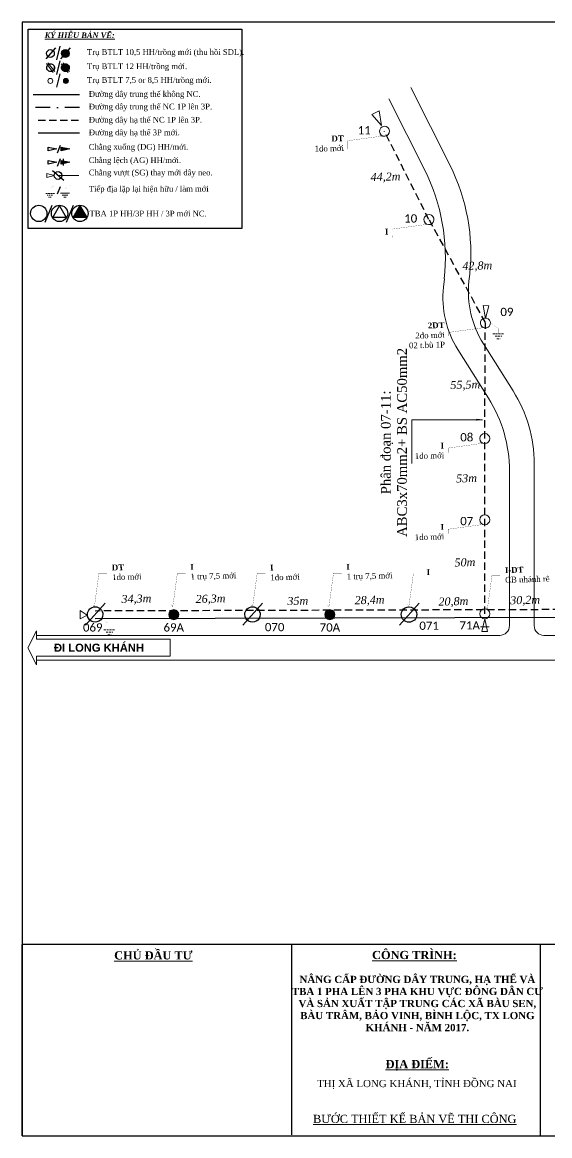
# Model space of a CAD drawing. Header units: metres. Extents: x 429925 to 893472, y 1245258 to 2552490.
# Drawn here: x 446635 to 446906, y 1260101 to 1260673 of the extents above; entities that cross this region are included whole.
import ezdxf

# ---------------------------------------------------------------- set-up
doc = ezdxf.new("R2010")
doc.units = ezdxf.units.M
doc.linetypes.add('DASHDOT', pattern=[1, 0.5, -0.25, 0, -0.25])
doc.linetypes.add('DASHED2', pattern=[0.375, 0.25, -0.125])
doc.layers.add('duong', color=2, linetype='Continuous', lineweight=15)
doc.layers.add('duong bao', color=3, linetype='Continuous', lineweight=13)
doc.layers.add('KHUNGBANVE', color=6, linetype='Continuous')
doc.styles.add('DAURAO', font='arial.ttf')
doc.styles.get("Standard").update_dxf_attribs({"font": 'arial.ttf'})
doc.styles.add('Unicode', font='times.ttf')
doc.linetypes.add('RAOKEM10', pattern='A,2.5,["x",DAURAO,S=0.75,R=0,X=0,Y=-0.252],2.5', length=5)

# ---------------------------------------------------------------- blocks, each defined once
blk = doc.blocks.new('A$C46BF4DDC')
at = {"color": 9, "linetype": 'Continuous'}
blk.add_line((9.91, 11.46), (0, 0), dxfattribs=at)
blk.add_lwpolyline([(0.89, 5.61, -1), (8.82, 5.61, -1)], format="xyb", close=True, dxfattribs=at)
blk = doc.blocks.new('A$C7B825D87')
at = {"layer": 'duong bao', "color": 1, "linetype": 'DASHED2', "lineweight": 20, "ltscale": 4}
for p, q in [((1.21, 2.48), (7.13, 2.48)), ((2.41, 1.31), (5.91, 1.31)), ((3.34, 0), (4.99, 0))]:
    blk.add_line(p, q, dxfattribs=at)
at = {"layer": 'duong bao', "color": 1, "linetype": 'DASHED2', "lineweight": 20, "ltscale": 4, "const_width": 0.0325}
blk.add_lwpolyline([(0.01, 8.11), (4.17, 5.43), (4.17, 2.48)], dxfattribs=at)
blk = doc.blocks.new('A$C16F73B65')
at = {"layer": 'duong bao', "lineweight": 50, "ltscale": 2}
blk.add_hatch(color=2, dxfattribs=at).paths.add_polyline_path([(0, 2.58, 1), (5.16, 2.58, 1)])
at = {"color": 4, "linetype": 'Continuous', "lineweight": 18}
blk.add_lwpolyline([(0, 2.58, -1), (5.16, 2.58, -1)], format="xyb", close=True, dxfattribs=at)
blk = doc.blocks.new('A$C6542344A')
at = {"color": 9, "linetype": 'Continuous'}
for p, q in [((7.5, 9.8), (0, 1.2)), ((8.7, 8.6), (1.3, 0))]:
    blk.add_line(p, q, dxfattribs=at)
for points in [[(0.3, 4.9, -1), (8.2, 4.9, -1)], [(4.3, 1, -1), (4.3, 8.9, -1)]]:
    blk.add_lwpolyline(points, format="xyb", close=True, dxfattribs=at)
blk = doc.blocks.new('A$C45A47B40')
at = {"layer": 'duong bao', "color": 1, "lineweight": 20, "ltscale": 4}
for p, q in [((1.21, 2.48), (7.13, 2.48)), ((2.41, 1.31), (5.91, 1.31)), ((3.34, 0), (4.99, 0))]:
    blk.add_line(p, q, dxfattribs=at)
at = {"layer": 'duong bao', "color": 1, "lineweight": 20, "ltscale": 4, "const_width": 0.0325}
blk.add_lwpolyline([(0.01, 8.11), (4.17, 5.43), (4.17, 2.48)], dxfattribs=at)

msp = doc.modelspace()

# ---------------------------------------------------------------- hatches: boundary and pattern name
at = {"layer": 'duong bao', "lineweight": 50, "ltscale": 2}
h = msp.add_hatch(color=256, dxfattribs=at)
edge = h.paths.add_edge_path()
edge.add_ellipse((446657.07, 1260656.75), major_axis=(1.4, 1.4), ratio=1, start_angle=364.0894, end_angle=494.9423)
edge.add_ellipse((446657.07, 1260656.75), major_axis=(1.4, 1.4), ratio=1, start_angle=134.9423, end_angle=184.0894)
edge.add_line((446655.77, 1260655.25), (446658.37, 1260658.25))
edge = h.paths.add_edge_path()
edge.add_ellipse((446657.07, 1260656.75), major_axis=(1.4, 1.4), ratio=1, start_angle=184.0894, end_angle=314.9423)
edge.add_ellipse((446657.07, 1260656.75), major_axis=(1.4, 1.4), ratio=1, start_angle=314.9423, end_angle=364.0894)
edge.add_line((446658.37, 1260658.25), (446655.77, 1260655.25))
h = msp.add_hatch(color=256, dxfattribs=at)
h.paths.add_polyline_path([(446649.08, 1260647.54, -1), (446649.86, 1260651.43, -1)], flags=17)
h.paths.add_polyline_path([(446649.86, 1260651.43, 1), (446649.08, 1260647.54, 1)], flags=17)
h = msp.add_hatch(color=256, dxfattribs=at)
edge = h.paths.add_edge_path()
edge.add_ellipse((446657.07, 1260649.43), major_axis=(1.4, 1.4), ratio=1, start_angle=364.0894, end_angle=494.9423)
edge.add_ellipse((446657.07, 1260649.43), major_axis=(1.4, 1.4), ratio=1, start_angle=134.9423, end_angle=184.0894)
edge.add_line((446655.77, 1260647.93), (446658.37, 1260650.93))
edge = h.paths.add_edge_path()
edge.add_ellipse((446657.07, 1260649.43), major_axis=(1.4, 1.4), ratio=1, start_angle=184.0894, end_angle=314.9423)
edge.add_ellipse((446657.07, 1260649.43), major_axis=(1.4, 1.4), ratio=1, start_angle=314.9423, end_angle=364.0894)
edge.add_line((446658.37, 1260650.93), (446655.77, 1260647.93))
h = msp.add_hatch(color=256, dxfattribs=at)
h.paths.add_polyline_path([(446656.68, 1260647.48, -1), (446657.46, 1260651.37, -1)], flags=17)
h.paths.add_polyline_path([(446657.46, 1260651.37, 1), (446656.68, 1260647.48, 1)], flags=17)
for points in [[(446657.46, 1260651.37, -1), (446656.68, 1260647.48, -1)], [(446659.31, 1260607.74), (446654.92, 1260608.68), (446654.92, 1260606.79)], [(446664.55, 1260578.6), (446661.09, 1260572.61), (446668.02, 1260572.61)]]:
    msp.add_hatch(color=256, dxfattribs=at).paths.add_polyline_path(points)
h = msp.add_hatch(color=256, dxfattribs=at)
h.paths.add_polyline_path([(446659.31, 1260600.9), (446656.17, 1260601.58), (446656.17, 1260600.22)])
h.paths.add_polyline_path([(446656.17, 1260600.22), (446656.17, 1260601.58), (446654.92, 1260601.85), (446654.92, 1260599.95)])

# ---------------------------------------------------------------- linework, layer by layer
at = {"color": 7, "linetype": 'Continuous'}
for p, q in [((446654.17, 1260660.46), (446652.54, 1260653.58)), ((446654.17, 1260652.91), (446652.54, 1260646.03)), ((446654.17, 1260646.34), (446652.54, 1260639.46)), ((446653.03, 1260605.84), (446654.62, 1260609.63)), ((446653.03, 1260599), (446654.62, 1260602.8)), ((446656.17, 1260599.19), (446656.17, 1260602.61)), ((446656.17, 1260599.19), (446656.17, 1260602.61)), ((446653.03, 1260584.64), (446654.62, 1260588.44)), ((446646.63, 1260570.24), (446650.28, 1260578.94)), ((446657.63, 1260570.24), (446661.27, 1260578.94))]:
    msp.add_line(p, q, dxfattribs=at)
at = {"color": 4, "linetype": 'Continuous', "lineweight": 18}
for p, q in [((446854.73, 1260599.2), (446834.58, 1260639.25)), ((446841.7, 1260596.84), (446823.23, 1260633.54)), ((446851.33, 1260536.82), (446851.8, 1260541.16)), ((446864.43, 1260539.86), (446864.83, 1260543.52)), ((446887.16, 1260483.56), (446871.86, 1260507.81)), ((446874.46, 1260479.89), (446858.75, 1260504.78)), ((446835.11, 1260468.64), (446835.11, 1260446.34)), ((446897.95, 1260363.1), (446897.95, 1260446.21)), ((446885.25, 1260363.1), (446885.25, 1260442.54)), ((446642.2, 1260360.48), (446637.83, 1260351.75)), ((446642.2, 1260356.11), (446642.2, 1260360.48)), ((446642.2, 1260358.1), (446880.25, 1260358.1)), ((446874.82, 1260362.55), (446870.45, 1260362.49)), ((446902.95, 1260358.1), (447184.71, 1260358.1)), ((446710.86, 1260356.11), (446642.2, 1260356.11)), ((446637.83, 1260351.75), (446642.2, 1260343.02)), ((446642.2, 1260343.02), (446642.2, 1260347.38)), ((446642.2, 1260347.38), (446710.86, 1260347.38)), ((446642.2, 1260345.4), (447012.81, 1260345.4))]:
    msp.add_line(p, q, dxfattribs=at)
at = {"color": 1, "lineweight": 30, "ltscale": 15}
for p, q in [((446664.34, 1260635.49), (446640.51, 1260635.49)), ((447181.26, 1260368.07), (446672.36, 1260366.53))]:
    msp.add_line(p, q, dxfattribs=at)
at = {"color": 1, "linetype": 'DASHDOT', "lineweight": 30, "ltscale": 15}
msp.add_line((446664.34, 1260629.03), (446640.51, 1260629.03), dxfattribs=at)
at = {"color": 5, "linetype": 'DASHED2', "lineweight": 30, "ltscale": 15}
for p, q in [((446643.18, 1260622.52), (446664.38, 1260622.52)), ((446843.89, 1260571.47), (446821.05, 1260616.85)), ((446872.91, 1260518.64), (446843.91, 1260571.67)), ((446872.55, 1260459.1), (446872.89, 1260518.44)), ((446872.55, 1260369.21), (446872.55, 1260459.1)), ((447181.26, 1260372.14), (446672.36, 1260370.6))]:
    msp.add_line(p, q, dxfattribs=at)
at = {"color": 9, "linetype": 'Continuous'}
msp.add_lwpolyline([(446634.92, 1260101.28), (447447.72, 1260101.28), (447447.72, 1260672.78), (446634.92, 1260672.78)], close=True, dxfattribs=at)
at = {"color": 7, "linetype": 'Continuous'}
for points in [[(446637.99, 1260669.16), (446747.69, 1260669.16), (446747.69, 1260567.01), (446637.99, 1260567.01)], [(446648.27, 1260608.68), (446652.67, 1260607.74), (446648.27, 1260606.79)], [(446654.92, 1260608.68), (446659.31, 1260607.74), (446654.92, 1260606.79)], [(446654.92, 1260608.68), (446659.31, 1260607.74), (446654.92, 1260606.79)], [(446648.27, 1260601.85), (446652.67, 1260600.9), (446648.27, 1260599.95)], [(446654.92, 1260601.85), (446659.31, 1260600.9), (446654.92, 1260599.95)], [(446654.92, 1260601.85), (446659.31, 1260600.9), (446654.92, 1260599.95)], [(446650.62, 1260572.61), (446654.08, 1260578.6), (446657.54, 1260572.61)], [(446661.09, 1260572.61), (446664.55, 1260578.6), (446668.02, 1260572.61)], [(446661.09, 1260572.61), (446664.55, 1260578.6), (446668.02, 1260572.61)], [(446661.09, 1260572.61), (446664.55, 1260578.6), (446668.02, 1260572.61)]]:
    msp.add_lwpolyline(points, close=True, dxfattribs=at)
at = {"color": 9, "linetype": 'Continuous'}
for points in [[(446649.08, 1260647.54, -1), (446649.86, 1260651.43, -1)], [(446651.41, 1260649.1, -1), (446647.52, 1260649.87, -1)], [(446656.68, 1260647.48, -1), (446657.46, 1260651.37, -1)], [(446659.01, 1260649.04, -1), (446655.12, 1260649.81, -1)]]:
    msp.add_lwpolyline(points, format="xyb", close=True, dxfattribs=at)
at = {"color": 4, "linetype": 'Continuous', "lineweight": 18}
for points in [[(446648.06, 1260642.66, -1), (446650.64, 1260642.66, -1)], [(446818.75, 1260615.69, -1), (446823.35, 1260618.01, -1)], [(446841.32, 1260571.75, -1), (446846.45, 1260571.19, -1)], [(446870.71, 1260517.07, -1), (446875.07, 1260519.82, -1)], [(446869.97, 1260459.1, -1), (446875.13, 1260459.1, -1)], [(446869.97, 1260417.43, -1), (446875.13, 1260417.43, -1)], [(446869.97, 1260369.21, -1), (446875.13, 1260369.21, -1)]]:
    msp.add_lwpolyline(points, format="xyb", close=True, dxfattribs=at)
for points in [[(446819.54, 1260619.86), (446814.57, 1260625.39), (446818.4, 1260627.32)], [(446651.36, 1260594.13), (446647.63, 1260593.14), (446647.63, 1260595.13)], [(446668.2, 1260368.46), (446664.62, 1260366.52), (446664.62, 1260370.8)], [(446710.86, 1260356.11), (446642.2, 1260356.11), (446642.2, 1260360.48), (446637.83, 1260351.75), (446642.2, 1260343.02), (446642.2, 1260347.38), (446710.86, 1260347.38)]]:
    msp.add_lwpolyline(points, close=True, dxfattribs=at)
at = {"color": 7, "linetype": 'Continuous'}
for points in [[(446639.22, 1260574.64, -1), (446647.61, 1260574.67, -1)], [(446649.87, 1260574.64, -1), (446658.26, 1260574.67, -1)], [(446660.34, 1260574.64, -1), (446668.73, 1260574.67, -1)], [(446660.34, 1260574.64, -1), (446668.73, 1260574.67, -1)], [(446660.34, 1260574.64, -1), (446668.73, 1260574.67, -1)]]:
    msp.add_lwpolyline(points, format="xyb", close=True, dxfattribs=at)
at = {"color": 4, "linetype": 'Continuous', "lineweight": 18}
for points in [[(446872.96, 1260520.82), (446874.7, 1260527.27), (446871.71, 1260527.38), (446872.96, 1260520.82)], [(446868.45, 1260468.31), (446868.44, 1260469.08), (446871.42, 1260468.64), (446835.11, 1260468.64)], [(446872.55, 1260366.63), (446871.07, 1260360.12), (446874.06, 1260360.13), (446872.55, 1260366.63)]]:
    msp.add_lwpolyline(points, dxfattribs=at)
for centre, radius, start, end in [((446765.4, 1260554.25), 100, 353.841, 26.713), ((446752.37, 1260551.88), 100, 353.841, 26.713), ((446901.04, 1260531.46), 50, 173.841, 212.2473), ((446914.14, 1260534.49), 50, 173.841, 212.2473), ((446827.95, 1260446.21), 70, 0, 32.2473), ((446815.25, 1260442.54), 70, 0, 32.2473), ((446880.25, 1260363.1), 5, 270, 0), ((446902.95, 1260363.1), 5, 180, 270)]:
    msp.add_arc(centre, radius, start, end, dxfattribs=at)
at = {"layer": 'duong bao', "color": 6, "linetype": 'RAOKEM10', "lineweight": 30, "ltscale": 2}
msp.add_line((446643.18, 1260616.02), (446664.38, 1260616.02), dxfattribs=at)
at = {"layer": 'duong bao', "lineweight": 18, "ltscale": 2}
msp.add_line((446663.99, 1260594.08), (446653.4, 1260594.08), dxfattribs=at)
at = {"layer": 'duong bao', "color": 4, "lineweight": 15, "ltscale": 2, "const_width": 0.1}
for points in [[(446818.44, 1260615.02), (446819.46, 1260614.34), (446802.23, 1260611.98), (446802.21, 1260607.77)], [(446841.27, 1260569.65), (446842.29, 1260568.96), (446825.06, 1260566.61), (446825.04, 1260562.39)], [(446870.28, 1260516.62), (446871.3, 1260515.94), (446854.07, 1260513.58), (446854.05, 1260509.36)], [(446869.94, 1260457.28), (446870.96, 1260456.6), (446853.73, 1260454.24), (446853.71, 1260450.02)], [(446869.94, 1260415.61), (446870.96, 1260414.93), (446853.73, 1260412.57), (446853.71, 1260408.35)], [(446671.29, 1260373.77), (446671.97, 1260372.75), (446674.33, 1260389.98), (446678.54, 1260390)], [(446711.57, 1260373.77), (446712.25, 1260372.75), (446714.61, 1260389.98), (446718.83, 1260390)], [(446752.59, 1260373.66), (446753.27, 1260372.64), (446755.63, 1260389.87), (446759.84, 1260389.88)], [(446791.8, 1260373.77), (446792.48, 1260372.75), (446794.84, 1260389.98), (446799.05, 1260390)], [(446832.9, 1260373.91), (446833.58, 1260372.89), (446835.94, 1260390.12), (446840.16, 1260390.14)], [(446873.21, 1260372.42), (446873.89, 1260371.4), (446876.25, 1260388.63), (446880.47, 1260388.64)]]:
    msp.add_lwpolyline(points, dxfattribs=at)
at = {"layer": 'KHUNGBANVE', "color": 2}
for p, q in [((446634.92, 1260101.28), (446634.92, 1260199.44)), ((447447.72, 1260199.44), (446634.92, 1260199.44)), ((446773.4, 1260101.72), (446773.4, 1260199.58)), ((446901.25, 1260101.28), (446901.25, 1260199.44)), ((446634.92, 1260101.28), (447447.72, 1260101.28))]:
    msp.add_line(p, q, dxfattribs=at)

# ---------------------------------------------------------------- block references
at = {"color": 4, "linetype": 'Continuous', "lineweight": 18, "yscale": 0.5, "zscale": 0.5}
for p, xscale, rotation in [((446646.99, 1260653.95), 0.5000000000041764, 359.9423113320694), ((446654.64, 1260653.95), 0.5000000000041764, 359.9423113320694), ((446650.53, 1260596.56), 0.5000000000211088, 269.9863334116617)]:
    msp.add_blockref('A$C46BF4DDC', p, dxfattribs=dict(at, xscale=xscale, rotation=rotation))
at = {"color": 4, "linetype": 'Continuous', "lineweight": 18, "rotation": 359.1901508878855}
for p in [(446667.43, 1260363.27), (446748.29, 1260363.27), (446828.73, 1260363.27)]:
    msp.add_blockref('A$C46BF4DDC', p, dxfattribs=at)
at = {"layer": 'duong bao', "lineweight": 50, "ltscale": 2, "xscale": 0.4999999999677948, "yscale": 0.5, "zscale": 0.5, "rotation": 78.73382310779768}
for p in [(446651.47, 1260646.91), (446659.07, 1260646.85)]:
    msp.add_blockref('A$C6542344A', p, dxfattribs=at)
at = {"layer": 'duong bao', "lineweight": 50, "ltscale": 2}
for name, p, xscale, yscale, zscale in [('A$C16F73B65', (446656.09, 1260641.37), 0.5, 0.5, 0.5), ('A$C7B825D87', (446652.45, 1260582.99), -0.8000000000029104, 0.7999999999883585, 0.8), ('A$C45A47B40', (446660.21, 1260583.01), -0.8000000000029104, 0.7999999999883585, 0.8)]:
    msp.add_blockref(name, p, dxfattribs=dict(at, xscale=xscale, yscale=yscale, zscale=zscale))
for name, p in [('A$C7B825D87', (446875.46, 1260510.31)), ('A$C16F73B65', (446710.17, 1260366.15)), ('A$C16F73B65', (446790.39, 1260366.15)), ('A$C7B825D87', (446675.61, 1260358.43))]:
    msp.add_blockref(name, p, dxfattribs=at)

# ---------------------------------------------------------------- texts
at = {"color": 4, "linetype": 'Continuous', "lineweight": 18, "attachment_point": 5}
for s, insert, char_height, width in [('\\C7;\\fTimes New Roman|b1|i1|;\\H2.8669647164643;\\LKÝ HIỆU BẢN VẼ\\l\\L:\\l', (446664.45, 1260665.69), 2.867, 49.2057), ('{\\fCalibri|b0|i0|c0|p34;\\C7;11}', (446810.64, 1260617.37), 4.2333, 21.59), ('{\\fCalibri|b0|i0|c0|p34;\\C7;10}', (446834.52, 1260572.07), 4.2333, 21.59), ('{\\fCalibri|b0|i0|c0|p34;\\C7;09}', (446883.95, 1260524.1), 4.2333, 21.59), ('{\\fCalibri|b0|i0|c0|p34;\\C7;08}', (446863.34, 1260459.76), 4.2333, 21.59), ('{\\fCalibri|b0|i0|c0|p34;\\C7;07}', (446863.31, 1260416.74), 4.2333, 21.59), ('\\C7;\\fCalibri|b0|i0|;\\H4.2333171844482;069', (446671.14, 1260362.16), 4.2333, 21.59), ('{\\fCalibri|b0|i0|c238|p34;\\H1x;\\C7;69\\fCalibri|b0|i0|c0|p34;A}', (446712.76, 1260362.16), 4.2333, 21.59), ('\\C7;\\fCalibri|b0|i0|;\\H4.2333171844482;070', (446764.61, 1260362.31), 4.2333, 21.59), ('{\\fCalibri|b0|i0|c0|p34;\\C7;70A}', (446792.99, 1260362.16), 4.2333, 21.59), ('\\C7;\\fCalibri|b0|i0|;\\H4.2333171844482;071', (446843.98, 1260363.04), 4.2333, 21.59), ('{\\fCalibri|b0|i0|c0|p34;\\H1x;\\C7;71A}', (446864.84, 1260363.23), 4.2333, 21.59), ('\\C7;\\fArial Unicode MS|b1|i0|;\\H4.1092942200601;ĐI LONG KHÁNH', (446674.35, 1260351.75), 4.1093, 73.025)]:
    msp.add_mtext(s, dxfattribs=dict(at, insert=insert, char_height=char_height, width=width))
at = {"char_height": 2.9352, "attachment_point": 4}
for s, insert, width in [('{\\fTimes New Roman|b0|i0|c0|p18;\\C7;Trụ BTLT 10,5 HH/trồng mới (thu hồi SDL).}', (446668.18, 1260657.03), 78.7288), ('{\\fTimes New Roman|b0|i0|c0|p18;\\C7;Trụ BTLT 12 HH/trồng mới.}', (446668.18, 1260649.7), 78.7288), ('{\\fTimes New Roman|b0|i0|c0|p18;\\C7;Trụ BTLT 7,5 or 8,5 HH/trồng mới.}', (446668.18, 1260642.67), 78.7288), ('{\\fTimes New Roman|b0|i0|c0|p18;\\H1x;\\C7;Đường dây trung thế không NC.}', (446669.12, 1260635.49), 60.7348), ('{\\fTimes New Roman|b0|i0|c0|p18;\\C7;Đường dây trung thế NC 1P lên 3P.}', (446669.12, 1260629.03), 65.0554), ('{\\fTimes New Roman|b0|i0|c0|p18;\\C7;Đường dây hạ thế NC 1P lên 3P.}', (446669.12, 1260622.27), 69.8685), ('{\\fTimes New Roman|b0|i0|c0|p18;\\C7;Đường dây hạ thế 3P mới.}', (446669.12, 1260615.77), 69.8685), ('{\\fTimes New Roman|b0|i0|c0|p18;\\C7;Chằng xuống (DG) HH/mới.}', (446669.12, 1260608.37), 67.094), ('{\\fTimes New Roman|b0|i0|c0|p18;\\C7;Chằng lệch (AG) HH/mới.}', (446669.12, 1260601.53), 67.094), ('{\\fTimes New Roman|b0|i0|c0|p18;\\C7;Chằng vượt (SG) thay mới dây neo.}', (446669.12, 1260595.16), 67.094), ('{\\fTimes New Roman|b0|i0|c0|p18;\\C7;Tiếp địa lặp lại hiện hữu / làm mới}', (446669.09, 1260586.86), 67.094), ('{\\fTimes New Roman|b0|i0|c0|p18;\\C7;TBA 1P HH/3P HH / 3P mới NC.}', (446669.48, 1260574.56), 74)]:
    msp.add_mtext(s, dxfattribs=dict(at, insert=insert, width=width))
at = {"color": 4, "linetype": 'Continuous', "lineweight": 18}
for s, insert, char_height, width, attachment_point, rotation in [('{\\fTimes New Roman|b1|i0|c0|p18;\\C7;DT\\P\\fTimes New Roman|b0|i0|c0|p18;1do mới}', (446800.17, 1260610.73), 3, 22.225, 6, 1.4944), ('{\\fTimes New Roman|b0|i1|c0|p18;\\C7;44,2m}', (446821.59, 1260593.04), 4.1093, 22.225, 5, 1.4944), ('{\\fTimes New Roman|b1|i0|c0|p18;\\C7;I}', (446823, 1260565.35), 3, 22.225, 6, 1.4944), ('{\\fTimes New Roman|b0|i1|c0|p18;\\C7;42,8m}', (446868.74, 1260547.4), 4.1093, 22.225, 5, 1.4944), ('{\\fTimes New Roman|b1|i0|c0|p18;\\C7;2DT\\P\\fTimes New Roman|b0|i0|c0|p18;2do mới\\P02 t.bù 1P}', (446852.01, 1260512.32), 3, 30.0175, 6, 1.4944), ('{\\fTimes New Roman|b0|i0|c0|p18;\\C7;Phân đoạn 07-11:\\PABC3x70mm2+ BS AC50mm2}', (446825.92, 1260457.14), 5, 150.7075, 5, 90), ('{\\fTimes New Roman|b0|i1|c0|p18;\\C7;55,5m}', (446862.59, 1260486.3), 4.1093, 22.225, 5, 1.4944), ('{\\fTimes New Roman|b1|i0|c0|p18;\\C7;I\\P\\fTimes New Roman|b0|i0|c0|p18;1do mới}', (446851.67, 1260452.98), 3, 22.225, 6, 1.4944), ('{\\fTimes New Roman|b0|i1|c0|p18;\\C7;53m}', (446863.21, 1260438.73), 4.1093, 22.225, 5, 1.4944), ('{\\fTimes New Roman|b1|i0|c0|p18;\\C7;I\\P\\fTimes New Roman|b0|i0|c0|p18;1do mới}', (446851.67, 1260411.31), 3, 22.225, 6, 1.4944), ('{\\fTimes New Roman|b0|i1|c0|p18;\\C7;50m}', (446862.37, 1260395.59), 4.1093, 22.225, 5, 1.4944), ('{\\fTimes New Roman|b1|i0|c0|p18;\\C7;DT\\P\\fTimes New Roman|b0|i0|c0|p18;1do mới}', (446681.03, 1260390.4), 3, 22.225, 4, 1.4944), ('{\\fTimes New Roman|b1|i0|c0|p18;\\C7;I\\P\\fTimes New Roman|b0|i0|c0|p18;1 trụ 7,5 mới}', (446721.32, 1260390.4), 3, 23.8577, 4, 1.4944), ('{\\fTimes New Roman|b1|i0|c0|p18;\\C7;I\\P\\fTimes New Roman|b0|i0|c0|p18;1do mới}', (446762.33, 1260390.29), 3, 22.225, 4, 1.4944), ('{\\fTimes New Roman|b1|i0|c0|p18;\\C7;I\\P\\fTimes New Roman|b0|i0|c0|p18;1 trụ 7,5 mới}', (446801.54, 1260390.4), 3, 23.8577, 4, 1.4944), ('{\\fTimes New Roman|b1|i0|c0|p18;\\C7;I}', (446842.65, 1260390.55), 3, 22.225, 4, 1.4944), ('{\\fTimes New Roman|b1|i0|c0|p18;\\C7;I-DT\\P\\fTimes New Roman|b0|i0|c0|p18;CB nhánh rẽ}', (446882.96, 1260389.05), 3, 23.5463, 4, 1.4944), ('{\\fTimes New Roman|b0|i1|c0|p18;\\C7;34,3m}', (446693.58, 1260376.46), 4.1093, 22.225, 5, 1.4944), ('{\\fTimes New Roman|b0|i1|c0|p18;\\C7;26,3m}', (446731.67, 1260376.46), 4.1093, 22.225, 5, 1.4944), ('{\\fTimes New Roman|b0|i1|c0|p18;\\C7;35m}', (446776.5, 1260375.8), 4.1093, 22.225, 5, 1.4944), ('{\\fTimes New Roman|b0|i1|c0|p18;\\C7;28,4m}', (446813.39, 1260375.8), 4.1093, 22.225, 5, 1.4944), ('{\\fTimes New Roman|b0|i1|c0|p18;\\C7;20,8m}', (446856.45, 1260375.12), 4.1093, 22.225, 5, 1.4944), ('{\\fTimes New Roman|b0|i1|c0|p18;\\C7;30,2m}', (446893.33, 1260375.8), 4.1093, 22.225, 5, 1.4944)]:
    msp.add_mtext(s, dxfattribs=dict(at, insert=insert, char_height=char_height, width=width, attachment_point=attachment_point, rotation=rotation))
at = {"layer": 'duong', "attachment_point": 2, "style": 'Unicode'}
for s, insert, char_height, width in [('{\\fTimes New Roman|b1|i0|c0|p18;\\LCÔNG TRÌNH:}', (446836.41, 1260196.15), 4.1939, 338.0455), ('{\\fTimes New Roman|b1|i0|c0|p18;\\LCHỦ ĐẦU TƯ}', (446702.28, 1260195.95), 4.1939, 338.0455), ('{\\fTimes New Roman|b1|i0|c0|p18;NÂNG CẤ\\fTimes New Roman|b1|i0|c163|p18;P ĐƯ\\fTimes New Roman|b1|i0|c0|p18;ỜNG DÂY TRUNG, HẠ THẾ VÀ TBA 1 PHA LÊN 3 PHA KHU VỰ\\fTimes New Roman|b1|i0|c163|p18;C ĐÔNG DÂN CƯ VÀ S\\fTimes New Roman|b1|i0|c0|p18;ẢN XUẤT TẬP TRUNG CÁC XÃ BÀU SEN, BÀU TRÂM, BẢO VINH, BÌNH LỘ\\fTimes New Roman|b1|i0|c163|p18;C, TX LONG KHÁNH - NĂM \\fTimes New Roman|b1|i0|c0|p18;2017.}', (446837.95, 1260183.37), 3.70861, 130.2593), ('{\\fTimes New Roman|b1|i0|c0|p18;\\LĐỊA ĐIẾM:}', (446837.87, 1260140.15), 4.1939, 128.0996), ('THỊ XÃ LONG KHÁNH, TỈNH ĐỒNG NAI', (446837.67, 1260129.93), 3.7086, 129.5413), ('{\\LBƯỚC THIẾT KẾ BẢN VẼ THI CÔNG}', (446836.59, 1260112.01), 4.1939, 338.0455)]:
    msp.add_mtext(s, dxfattribs=dict(at, insert=insert, char_height=char_height, width=width))

doc.saveas('drawing.dxf')
